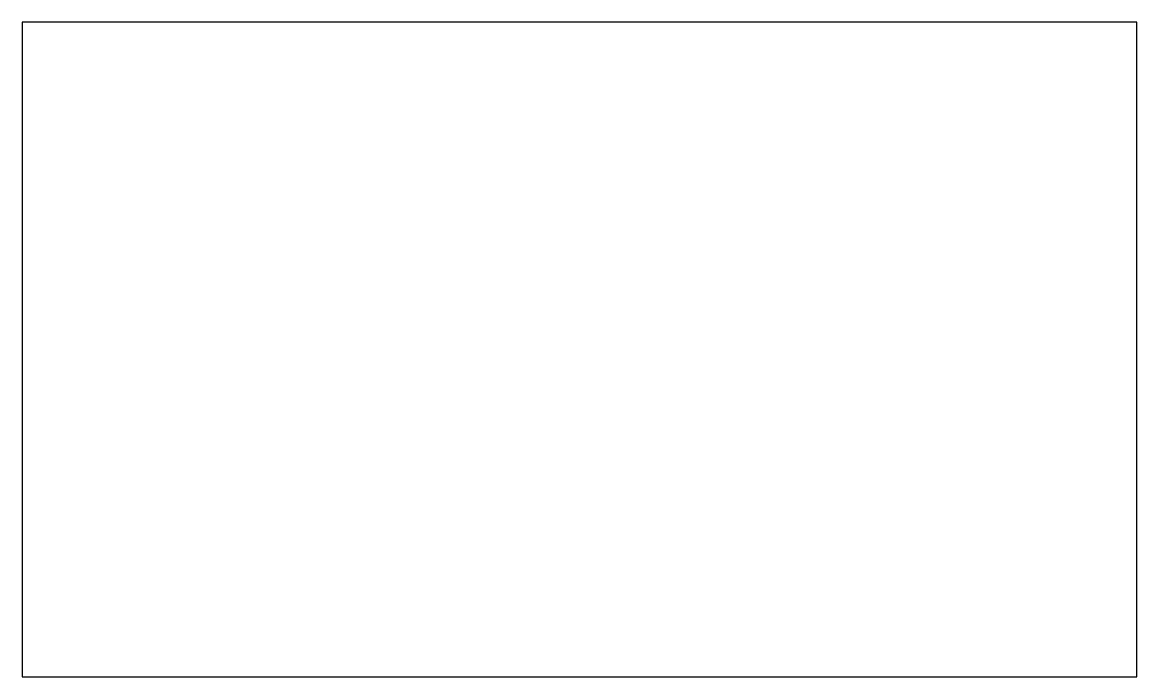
# Model space of a CAD drawing. Extents: x -2.3 to 2.3, y 6.42 to 9.12.
import ezdxf

# ---------------------------------------------------------------- set-up
doc = ezdxf.new("R2010")
doc.units = 0
doc.layers.add('VISIBLE', color=7, linetype='CONTINUOUS')

msp = doc.modelspace()

# ---------------------------------------------------------------- linework, layer by layer
at = {"layer": 'VISIBLE'}
for p, q in [((2.3, 9.1198), (-2.3, 9.1198)), ((-2.3, 9.1198), (-2.3, 6.4198)), ((2.3, 6.4198), (2.3, 9.1198)), ((-2.3, 6.4198), (2.3, 6.4198))]:
    msp.add_line(p, q, dxfattribs=at)

doc.saveas('drawing.dxf')
